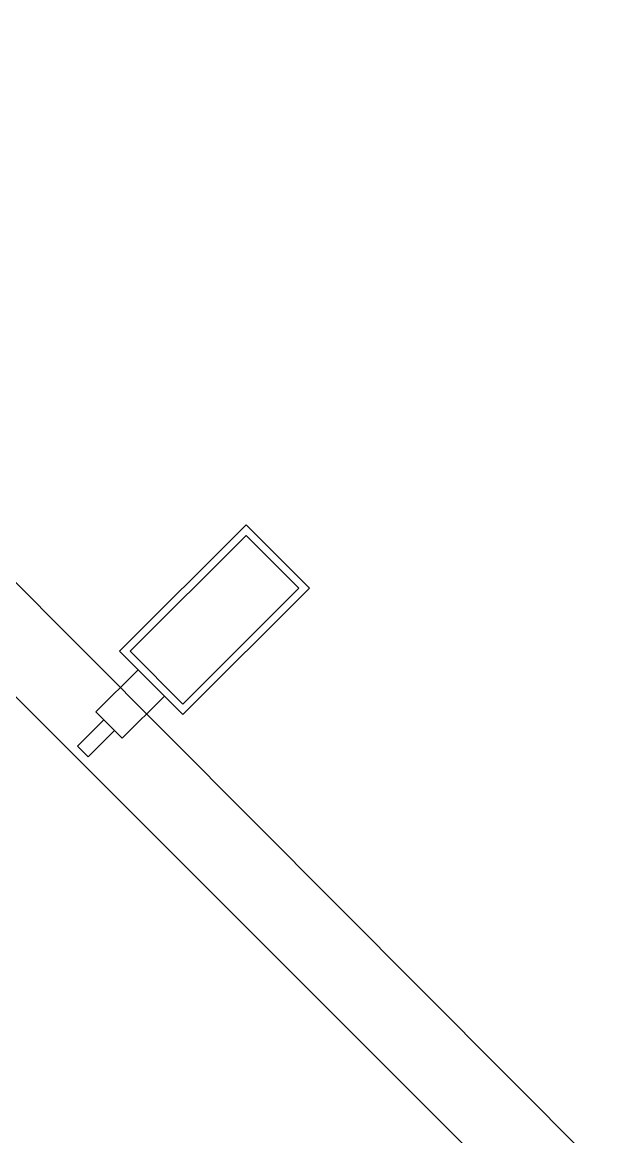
# Model space of a CAD drawing. Header units: centimetres. Extents: x -72470 to -43129, y -18750 to -16337.
# Drawn here: x -49300.3 to -49223.1, y -17486.5 to -17337 of the extents above; entities that cross this region are included whole.
import ezdxf

# ---------------------------------------------------------------- set-up
doc = ezdxf.new("R2010")
doc.units = ezdxf.units.CM
doc.header["$MEASUREMENT"] = 0
doc.linetypes.add('DUZ', pattern=[0])
doc.layers.get('0').update_dxf_attribs({"linetype": 'DUZ', "lineweight": 0})
doc.layers.add('2DKONST1', color=6, linetype='Continuous')
doc.layers.add('TEFRIS', color=30, linetype='Continuous', lineweight=9)

# ---------------------------------------------------------------- blocks, each defined once
blk = doc.blocks.new('Cephe Profili_ZK')
blk.add_lwpolyline([(1, 0), (-1, 0), (-1, 5), (1, 5)], close=True)
blk.add_wipeout([(6, -32), (6, -8), (-6, -8), (-6, -32)]).dxf.layer = '2DKONST1'
blk.add_lwpolyline([(2.5, -8), (-2.5, -8), (-2.5, 0), (2.5, 0)], close=True)
at = {"layer": '2DKONST1'}
for points in [[(6, -32), (-6, -32), (-6, -8), (6, -8)], [(5, -31), (-5, -31), (-5, -9), (5, -9)]]:
    blk.add_lwpolyline(points, close=True, dxfattribs=at)

msp = doc.modelspace()

# ---------------------------------------------------------------- linework, layer by layer
at = {"layer": 'TEFRIS', "color": 0, "linetype": 'Continuous'}
msp.add_line((-49376.14, -17337), (-49050.48, -17663.68), dxfattribs=at)
msp.add_lwpolyline([(-49364.24, -17364.48), (-48466.66, -18262.07)], dxfattribs=at)
msp.add_lwpolyline([(-49364.24, -17364.48), (-48466.66, -18262.07)], dxfattribs=at)
msp.add_lwpolyline([(-49364.24, -17364.48), (-48466.66, -18262.07)], dxfattribs=at)
msp.add_lwpolyline([(-49364.24, -17364.48), (-48466.66, -18262.07)], dxfattribs=at)
msp.add_lwpolyline([(-49364.24, -17364.48), (-48466.66, -18262.07)], dxfattribs=at)
msp.add_lwpolyline([(-49364.24, -17364.48), (-48466.66, -18262.07)], dxfattribs=at)
msp.add_lwpolyline([(-49364.24, -17364.48), (-48466.66, -18262.07)], dxfattribs=at)
msp.add_lwpolyline([(-49364.24, -17364.48), (-48466.66, -18262.07)], dxfattribs=at)
msp.add_lwpolyline([(-49364.24, -17364.48), (-48466.66, -18262.07)], dxfattribs=at)
msp.add_lwpolyline([(-49364.24, -17364.48), (-48466.66, -18262.07)], dxfattribs=at)
msp.add_lwpolyline([(-49364.24, -17364.48), (-48466.66, -18262.07)], dxfattribs=at)
msp.add_lwpolyline([(-49364.24, -17364.48), (-48466.66, -18262.07)], dxfattribs=at)
msp.add_lwpolyline([(-49364.24, -17364.48), (-48466.66, -18262.07)], dxfattribs=at)
msp.add_lwpolyline([(-49364.24, -17364.48), (-48466.66, -18262.07)], dxfattribs=at)
msp.add_lwpolyline([(-49364.24, -17364.48), (-48466.66, -18262.07)], dxfattribs=at)
msp.add_lwpolyline([(-49364.24, -17364.48), (-48466.66, -18262.07)], dxfattribs=at)
msp.add_lwpolyline([(-49364.24, -17364.48), (-48466.66, -18262.07)], dxfattribs=at)
msp.add_lwpolyline([(-49364.24, -17364.48), (-48466.66, -18262.07)], dxfattribs=at)
msp.add_lwpolyline([(-49364.24, -17364.48), (-48466.66, -18262.07)], dxfattribs=at)
msp.add_lwpolyline([(-49364.24, -17364.48), (-48466.66, -18262.07)], dxfattribs=at)
msp.add_lwpolyline([(-49364.24, -17364.48), (-48466.66, -18262.07)], dxfattribs=at)
msp.add_lwpolyline([(-49364.24, -17364.48), (-48466.66, -18262.07)], dxfattribs=at)
msp.add_lwpolyline([(-49364.24, -17364.48), (-48466.66, -18262.07)], dxfattribs=at)
msp.add_lwpolyline([(-49364.24, -17364.48), (-48466.66, -18262.07)], dxfattribs=at)
msp.add_lwpolyline([(-49364.24, -17364.48), (-48466.66, -18262.07)], dxfattribs=at)

# ---------------------------------------------------------------- next in the draw order: block references
at = {"layer": '2DKONST1', "xscale": -1, "rotation": 134.9999999999999}
msp.add_blockref('Cephe Profili_ZK', (-49288.65, -17431.29), dxfattribs=at)

doc.saveas('drawing.dxf')
